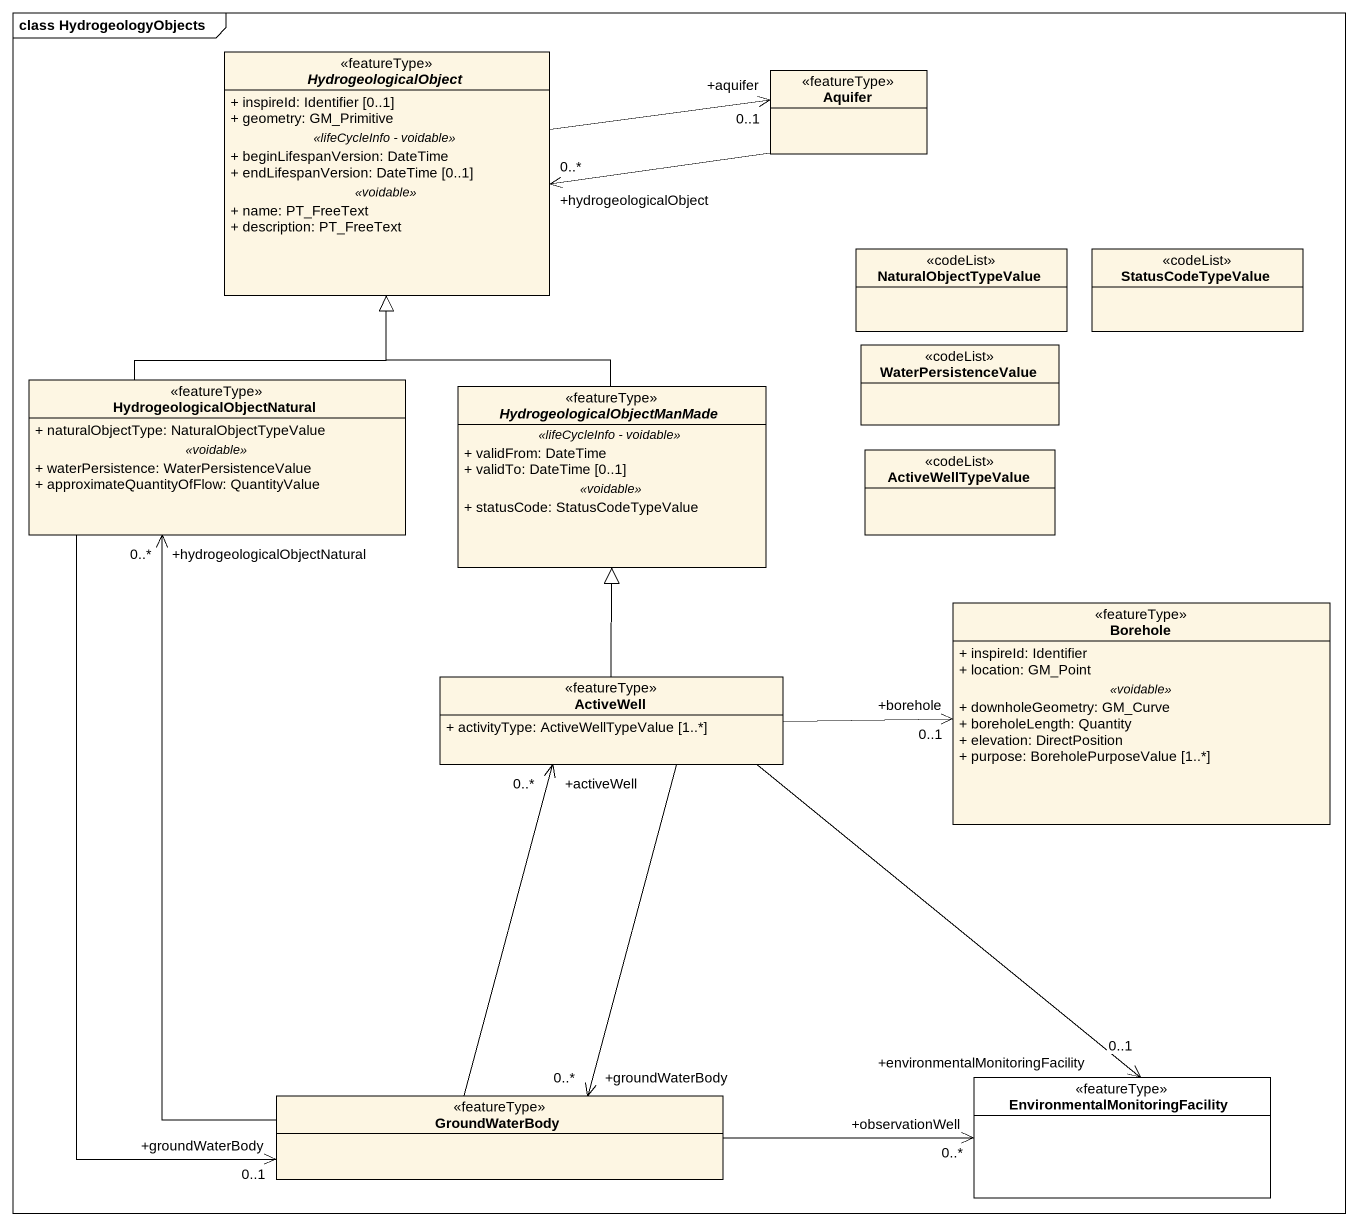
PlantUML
@startuml
mainframe class HydrogeologyObjects
hide circle
hide empty members
skinparam classAttributeIconSize 0
abstract class HydrogeologicalObject <<featureType>> {
  + inspireId: Identifier [0..1]
  + geometry: GM_Primitive
  .. <<lifeCycleInfo - voidable>> ..
  + beginLifespanVersion: DateTime
  + endLifespanVersion: DateTime [0..1]
  .. <<voidable>> ..
  + name: PT_FreeText
  + description: PT_FreeText
}
class Aquifer <<featureType>>
class NaturalObjectTypeValue <<codeList>>
class StatusCodeTypeValue <<codeList>>
class HydrogeologicalObjectNatural <<featureType>> {
  + naturalObjectType: NaturalObjectTypeValue
  .. <<voidable>> ..
  + waterPersistence: WaterPersistenceValue
  + approximateQuantityOfFlow: QuantityValue
}
abstract class HydrogeologicalObjectManMade <<featureType>> {
  .. <<lifeCycleInfo - voidable>> ..
  + validFrom: DateTime
  + validTo: DateTime [0..1]
  .. <<voidable>> ..
  + statusCode: StatusCodeTypeValue
}
class WaterPersistenceValue <<codeList>>
class ActiveWellTypeValue <<codeList>>
class Borehole <<featureType>> {
  + inspireId: Identifier
  + location: GM_Point
  .. <<voidable>> ..
  + downholeGeometry: GM_Curve
  + boreholeLength: Quantity
  + elevation: DirectPosition
  + purpose: BoreholePurposeValue [1..*]
}
class ActiveWell <<featureType>> {
  + activityType: ActiveWellTypeValue [1..*]
}
class GroundWaterBody <<featureType>>
class "EnvironmentalMonitoringFacility" as EnvironmentalMonitoringFacil <<featureType>> #FFFFFF
HydrogeologicalObject -right-> "+aquifer\n0..1" Aquifer
Aquifer -left-> "+hydrogeologicalObject\n0..*" HydrogeologicalObject
HydrogeologicalObjectNatural -up-|> HydrogeologicalObject
HydrogeologicalObjectNatural --> "+groundWaterBody\n0..1" GroundWaterBody
HydrogeologicalObjectManMade -up-|> HydrogeologicalObject
ActiveWell -up-|> HydrogeologicalObjectManMade
ActiveWell -right-> "+borehole\n0..1" Borehole
ActiveWell --> "+groundWaterBody\n0..*" GroundWaterBody
ActiveWell --> "+environmentalMonitoringFacility\n0..1" EnvironmentalMonitoringFacil
GroundWaterBody -up-> "+hydrogeologicalObjectNatural\n0..*" HydrogeologicalObjectNatural
GroundWaterBody -up-> "+activeWell\n0..*" ActiveWell
GroundWaterBody -right-> "+observationWell\n0..*" EnvironmentalMonitoringFacil
@enduml
